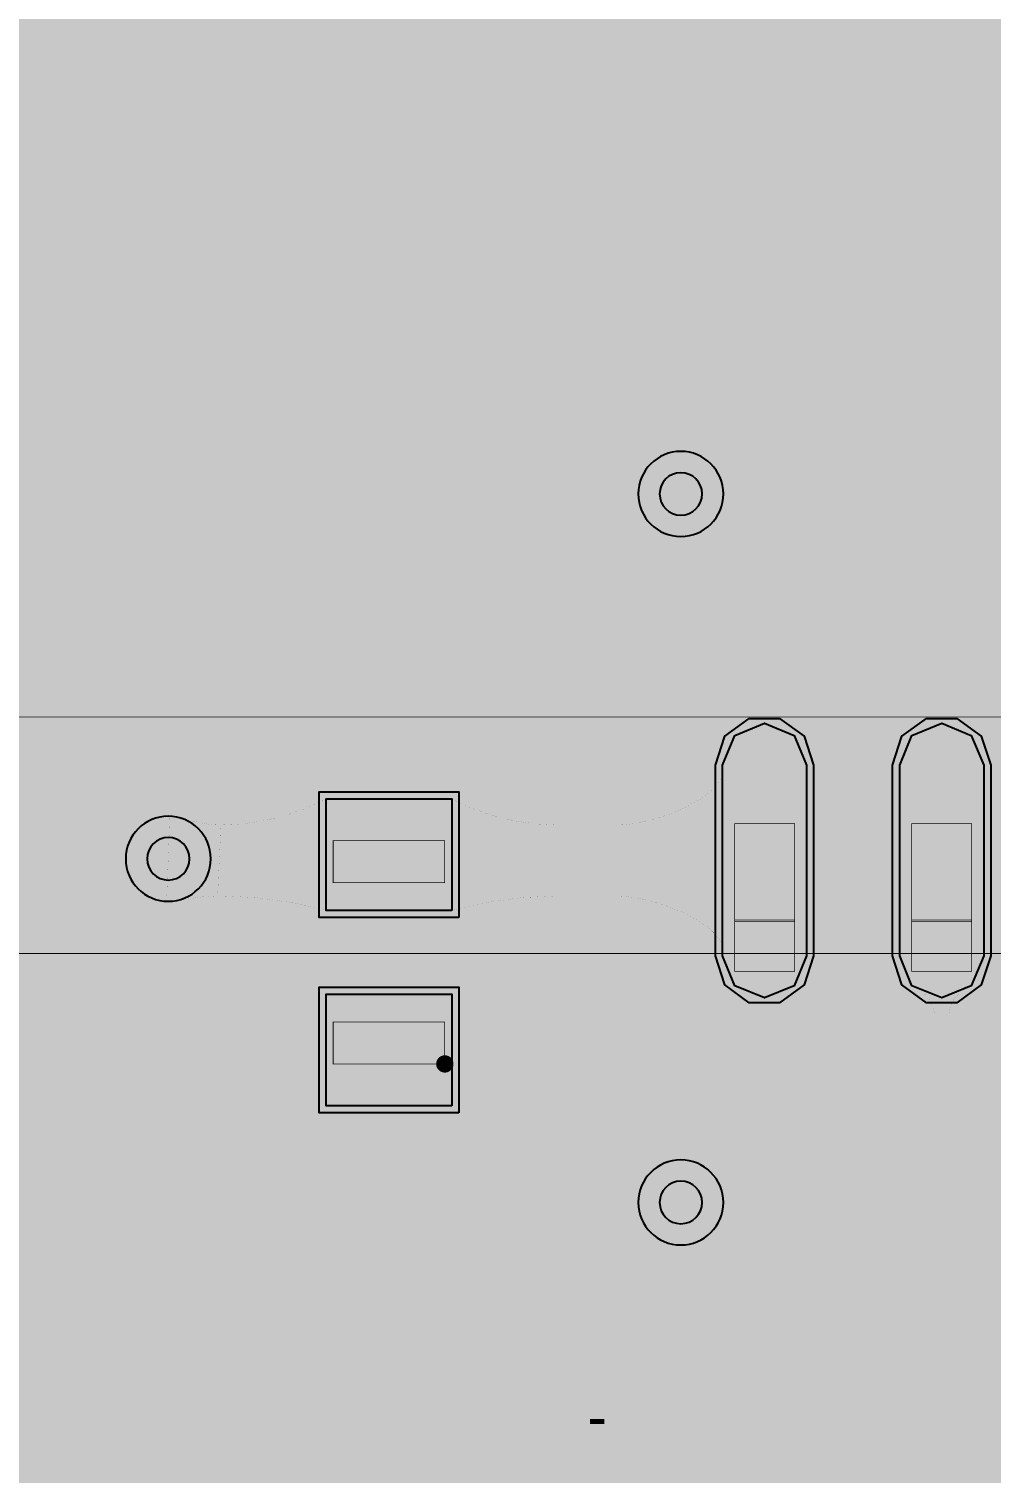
# Model space of a CAD drawing. Header units: millimetres. Extents: x 0 to 100, y -100 to 0.
# Drawn here: x 31.19 to 38.09, y -83.53 to -73.17 of the extents above; entities that cross this region are included whole.
import ezdxf

# ---------------------------------------------------------------- set-up
doc = ezdxf.new("R2010")
doc.units = ezdxf.units.MM
doc.header["$MEASUREMENT"] = 0
for name, color, linetype, true_color in [('Bottom-Layer', 7, 'Continuous', 0x0000ff), ('Component-Marking-Layer', 7, 'Continuous', 0x66ffcc), ('Component-Shape-Layer', 7, 'Continuous', 0x00cccc), ('Hole-Layer', 7, 'Continuous', 0x222222), ('Inner1', 7, 'Continuous', 0x999966), ('Inner2', 7, 'Continuous', 0x008000), ('Multi-Layer', 7, 'Continuous', 0xc0c0c0), ('Pin-Floating-Layer', 7, 'Continuous', 0xff99ff), ('Pin-Soldering-Layer', 7, 'Continuous', 0xcc9999), ('Top-Layer', 7, 'Continuous', 0xff0000), ('Top-Paste-Mask-Layer', 7, 'Continuous', 0x808080), ('Top-Silkscreen-Layer', 7, 'Continuous', 0xffcc00), ('Top-Solder-Mask-Layer', 7, 'Continuous', 0x800080)]:
    doc.layers.add(name, color=color, linetype=linetype, true_color=true_color)

msp = doc.modelspace()

# ---------------------------------------------------------------- hatches: boundary and pattern name
at = {"layer": 'Bottom-Layer'}
for points in [[(99.642, -0.358), (99.642, -99.642), (0.358, -99.642), (0.358, -0.358)], [(31.528, -79.121), (31.617, -79.453), (31.86, -79.695), (32.191, -79.784), (32.523, -79.695), (32.765, -79.453), (32.854, -79.121), (32.765, -78.79), (32.523, -78.547), (32.191, -78.458), (31.86, -78.547), (31.617, -78.79)]]:
    msp.add_hatch(color=256, dxfattribs=at).paths.add_polyline_path(points)
at = {"layer": 'Component-Marking-Layer'}
msp.add_hatch(color=256, dxfattribs=at).paths.add_polyline_path([(34.114, -80.592, 1), (34.233, -80.592, 1)])
msp.add_hatch(color=256, dxfattribs=at).paths.add_polyline_path([(34.114, -80.592, 1), (34.233, -80.592, 1)])
at = {"layer": 'Inner1'}
for points in [[(99.642, -0.358), (99.642, -99.642), (0.358, -99.642), (0.358, -0.358)], [(25.921, -52.445), (23.774, -54.591), (23.757, -54.596), (23.73, -54.6), (23.443, -54.696), (23.229, -54.908), (23.131, -55.194), (23.17, -55.494), (23.338, -55.745), (23.599, -55.896), (23.33, -56.053), (23.163, -56.317), (23.134, -56.627), (23.251, -56.917), (23.487, -57.121), (23.791, -57.194), (24.094, -57.121), (24.33, -56.917), (24.447, -56.627), (24.418, -56.317), (24.251, -56.053), (23.982, -55.896), (24.212, -55.773), (24.377, -55.571), (24.451, -55.321), (24.455, -55.295), (24.46, -55.278), (26.353, -53.384), (26.353, -66.841), (23.773, -69.421), (23.763, -69.426), (23.73, -69.44), (23.693, -69.453), (23.403, -69.625), (23.236, -69.917), (23.234, -70.254), (23.398, -70.549), (23.685, -70.725), (23.416, -70.883), (23.249, -71.146), (23.22, -71.456), (23.337, -71.746), (23.573, -71.95), (23.876, -72.023), (24.179, -71.95), (24.415, -71.746), (24.532, -71.456), (24.504, -71.146), (24.336, -70.883), (24.067, -70.725), (24.328, -70.576), (24.495, -70.327), (24.537, -70.03), (27.182, -67.385), (27.287, -67.228), (27.324, -67.042), (27.324, -53.027), (27.374, -52.644), (27.522, -52.287), (27.757, -51.981), (30.249, -49.489), (30.249, -66.04), (30.286, -66.226), (30.391, -66.383), (33.947, -69.939), (34.104, -70.044), (34.29, -70.081), (48.524, -70.081), (50.906, -72.464), (28.494, -72.464), (28.308, -72.501), (28.151, -72.606), (25.429, -75.327), (25.412, -75.332), (25.385, -75.336), (25.054, -75.462), (24.834, -75.74), (24.789, -76.092), (24.932, -76.416), (25.221, -76.621), (25.575, -76.647), (25.891, -76.488), (26.081, -76.188), (26.268, -76.487), (26.583, -76.647), (26.935, -76.623), (27.225, -76.422), (27.371, -76.101), (27.331, -75.75), (27.118, -75.47), (26.791, -75.338), (28.695, -73.434), (42.151, -73.434), (40.258, -75.327), (40.241, -75.332), (40.214, -75.336), (39.883, -75.462), (39.663, -75.74), (39.618, -76.092), (39.761, -76.416), (40.05, -76.621), (40.404, -76.647), (40.72, -76.488), (40.91, -76.188), (41.097, -76.487), (41.412, -76.647), (41.764, -76.623), (42.054, -76.422), (42.2, -76.101), (42.16, -75.75), (41.947, -75.47), (41.62, -75.338), (43.09, -73.868), (43.379, -73.624), (43.706, -73.434), (51.241, -73.434), (51.624, -73.484), (51.982, -73.632), (52.289, -73.868), (54.434, -76.014), (54.439, -76.031), (54.443, -76.057), (54.573, -76.394), (54.86, -76.614), (55.219, -76.65), (55.544, -76.492), (55.739, -76.188), (55.896, -76.457), (56.16, -76.624), (56.47, -76.653), (56.76, -76.536), (56.963, -76.3), (57.037, -75.997), (56.963, -75.694), (56.76, -75.458), (56.47, -75.341), (56.16, -75.369), (55.896, -75.537), (55.739, -75.806), (55.616, -75.576), (55.414, -75.411), (55.164, -75.336), (55.138, -75.332), (55.12, -75.327), (53.227, -73.434), (66.684, -73.434), (69.263, -76.014), (69.268, -76.031), (69.272, -76.057), (69.402, -76.394), (69.689, -76.614), (70.048, -76.65), (70.373, -76.492), (70.568, -76.188), (70.725, -76.457), (70.989, -76.624), (71.299, -76.653), (71.589, -76.536), (71.792, -76.3), (71.866, -75.997), (71.792, -75.694), (71.589, -75.458), (71.299, -75.341), (70.989, -75.369), (70.725, -75.537), (70.568, -75.806), (70.445, -75.576), (70.243, -75.411), (69.993, -75.336), (69.967, -75.332), (69.949, -75.327), (67.228, -72.606), (67.07, -72.501), (66.885, -72.464), (52.892, -72.464), (52.509, -72.413), (52.152, -72.266), (51.845, -72.031), (49.068, -69.253), (48.91, -69.148), (48.725, -69.111), (34.491, -69.111), (31.219, -65.839), (31.219, -33.221), (32.682, -31.758), (32.574, -32.223), (32.655, -32.693), (32.911, -33.096), (33.303, -33.367), (33.77, -33.466), (34.239, -33.376), (34.636, -33.112), (34.9, -32.715), (34.99, -32.246), (34.891, -31.779), (34.62, -31.387), (34.217, -31.131), (33.747, -31.05), (33.282, -31.158), (33.907, -30.533), (53.981, -30.533), (53.985, -30.537), (54.188, -30.693), (54.435, -30.76), (54.689, -30.729), (54.912, -30.605), (55.072, -30.405), (55.143, -30.159), (55.148, -30.133), (55.153, -30.116), (56.096, -29.172), (56.201, -29.015), (56.238, -28.829), (56.238, -28.084), (56.48, -27.843), (56.786, -27.608), (57.144, -27.46), (57.527, -27.409), (71.542, -27.409), (71.727, -27.372), (71.885, -27.267), (74.606, -24.545), (74.623, -24.54), (74.65, -24.536), (74.981, -24.411), (75.201, -24.133), (75.246, -23.781), (75.103, -23.457), (74.814, -23.252), (74.46, -23.226), (74.144, -23.385), (73.955, -23.685), (73.767, -23.386), (73.452, -23.226), (73.101, -23.25), (72.811, -23.451), (72.665, -23.772), (72.704, -24.123), (72.917, -24.403), (73.245, -24.535), (71.341, -26.439), (57.884, -26.439), (59.777, -24.545), (59.794, -24.54), (59.821, -24.536), (60.152, -24.411), (60.372, -24.133), (60.417, -23.781), (60.274, -23.457), (59.985, -23.252), (59.631, -23.226), (59.315, -23.385), (59.126, -23.685), (58.938, -23.386), (58.623, -23.226), (58.272, -23.25), (57.982, -23.451), (57.836, -23.772), (57.875, -24.123), (58.088, -24.403), (58.416, -24.535), (56.946, -26.005), (56.639, -26.24), (56.281, -26.388), (55.898, -26.439), (48.363, -26.439), (48.036, -26.249), (47.747, -26.005), (45.601, -23.859), (45.596, -23.842), (45.592, -23.816), (45.497, -23.529), (45.284, -23.314), (44.998, -23.216), (44.698, -23.255), (44.447, -23.423), (44.297, -23.685), (44.139, -23.416), (43.876, -23.248), (43.565, -23.22), (43.276, -23.337), (43.072, -23.573), (42.998, -23.876), (43.072, -24.179), (43.276, -24.415), (43.565, -24.532), (43.876, -24.504), (44.139, -24.336), (44.297, -24.067), (44.419, -24.297), (44.621, -24.462), (44.871, -24.536), (44.898, -24.54), (44.915, -24.545), (46.808, -26.439), (33.351, -26.439), (30.772, -23.859), (30.767, -23.842), (30.763, -23.816), (30.633, -23.479), (30.346, -23.259), (29.987, -23.223), (29.662, -23.38), (29.468, -23.685), (29.31, -23.416), (29.047, -23.248), (28.736, -23.22), (28.447, -23.337), (28.243, -23.573), (28.169, -23.876), (28.243, -24.179), (28.447, -24.415), (28.736, -24.532), (29.047, -24.504), (29.31, -24.336), (29.468, -24.067), (29.59, -24.297), (29.792, -24.462), (30.042, -24.536), (30.069, -24.54), (30.086, -24.545), (32.807, -27.267), (32.965, -27.372), (33.151, -27.409), (55.541, -27.409), (55.41, -27.54), (55.305, -27.698), (55.268, -27.883), (55.268, -28.628), (54.466, -29.43), (54.449, -29.435), (54.423, -29.439), (54.279, -29.468), (54.145, -29.529), (54.111, -29.547), (54.08, -29.56), (54.072, -29.563), (52.387, -29.563), (52.369, -29.28), (52.234, -29.032), (52.008, -28.861), (51.731, -28.801), (51.455, -28.861), (51.229, -29.032), (51.094, -29.28), (51.076, -29.563), (33.706, -29.563), (33.52, -29.6), (33.363, -29.705), (30.391, -32.677), (30.286, -32.834), (30.249, -33.02), (30.249, -47.934), (30.059, -48.261), (29.815, -48.55), (27.324, -51.042), (27.324, -28.651), (27.287, -28.465), (27.182, -28.308), (24.46, -25.586), (24.455, -25.569), (24.451, -25.542), (24.326, -25.211), (24.047, -24.991), (23.696, -24.946), (23.371, -25.089), (23.166, -25.379), (23.14, -25.732), (23.3, -26.049), (23.599, -26.238), (23.301, -26.426), (23.141, -26.74), (23.165, -27.092), (23.365, -27.382), (23.687, -27.528), (24.037, -27.488), (24.318, -27.275), (24.449, -26.948), (26.353, -28.852), (26.353, -42.309), (24.537, -40.492), (24.497, -40.198), (24.333, -39.951), (24.077, -39.8), (23.782, -39.775), (23.505, -39.882), (23.303, -40.099), (23.215, -40.382), (23.259, -40.676), (23.427, -40.92), (23.685, -41.067), (23.393, -41.248), (23.23, -41.551), (23.242, -41.894), (23.423, -42.186), (23.727, -42.348), (24.07, -42.336), (24.362, -42.154), (24.523, -41.85), (25.921, -43.248), (26.164, -43.537), (26.353, -43.864), (26.353, -51.398), (26.303, -51.781), (26.155, -52.138)], [(31.528, -79.121), (31.617, -79.453), (31.86, -79.695), (32.191, -79.784), (32.523, -79.695), (32.765, -79.453), (32.854, -79.121), (32.765, -78.79), (32.523, -78.547), (32.191, -78.458), (31.86, -78.547), (31.617, -78.79)]]:
    msp.add_hatch(color=256, dxfattribs=at).paths.add_polyline_path(points)
at = {"layer": 'Inner2'}
for points in [[(99.642, -0.358), (99.642, -99.642), (0.358, -99.642), (0.358, -0.358)], [(20.15, -80.477), (21.845, -80.477), (22.084, -80.385), (22.201, -80.158), (22.396, -80.158), (22.262, -80.424), (22.257, -80.721), (22.384, -80.991), (22.615, -81.178), (22.906, -81.245), (23.196, -81.178), (23.427, -80.991), (23.554, -80.721), (23.55, -80.424), (23.416, -80.158), (52.054, -80.158), (51.92, -80.424), (51.915, -80.721), (52.042, -80.991), (52.274, -81.178), (52.564, -81.245), (52.854, -81.178), (53.085, -80.991), (53.212, -80.721), (53.208, -80.424), (53.074, -80.158), (66.883, -80.158), (66.749, -80.424), (66.744, -80.721), (66.871, -80.991), (67.103, -81.178), (67.393, -81.245), (67.683, -81.178), (67.914, -80.991), (68.041, -80.721), (68.037, -80.424), (67.903, -80.158), (75.335, -80.158), (75.443, -80.22), (75.565, -80.241), (85.725, -80.241), (85.904, -80.193), (86.035, -80.062), (86.083, -79.883), (86.083, -70.57), (86.153, -70.407), (86.176, -70.231), (86.153, -70.056), (86.083, -69.893), (86.083, -68.072), (86.035, -67.893), (85.904, -67.762), (85.725, -67.714), (75.565, -67.714), (75.386, -67.762), (75.255, -67.893), (75.207, -68.072), (75.207, -77.747), (22.203, -77.747), (22.203, -22.203), (83.525, -22.203), (83.704, -22.155), (83.835, -22.024), (83.883, -21.845), (83.883, -20.15), (83.835, -19.971), (83.704, -19.84), (83.525, -19.792), (32.89, -19.792), (33.176, -19.571), (33.303, -19.233), (33.235, -18.878), (32.99, -18.612), (32.643, -18.514), (32.295, -18.612), (32.05, -18.878), (31.982, -19.233), (32.109, -19.571), (32.395, -19.792), (22.203, -19.792), (22.203, -17.302), (22.155, -17.123), (22.024, -16.992), (21.845, -16.944), (21.082, -16.944), (20.752, -16.856), (20.422, -16.944), (20.15, -16.944), (19.971, -16.992), (19.84, -17.123), (19.792, -17.302), (19.792, -22.869), (19.6, -22.591), (19.288, -22.459), (18.955, -22.514), (18.702, -22.738), (18.608, -23.063), (18.702, -23.388), (18.955, -23.612), (19.288, -23.667), (19.6, -23.534), (19.792, -23.256), (19.792, -67.356), (19.6, -67.078), (19.288, -66.946), (18.955, -67.001), (18.702, -67.225), (18.608, -67.55), (18.702, -67.875), (18.955, -68.099), (19.288, -68.154), (19.6, -68.021), (19.792, -67.743), (19.792, -77.747), (16.891, -77.747), (16.712, -77.795), (16.581, -77.926), (16.533, -78.105), (16.533, -79.8), (16.581, -79.979), (16.712, -80.11), (16.891, -80.158), (19.794, -80.158), (19.911, -80.385)], [(25.158, -54.478), (24.449, -55.186), (24.318, -54.859), (24.037, -54.645), (23.687, -54.606), (23.365, -54.752), (23.165, -55.042), (23.141, -55.394), (23.301, -55.708), (23.599, -55.896), (23.3, -56.085), (23.14, -56.402), (23.166, -56.755), (23.371, -57.044), (23.696, -57.187), (24.047, -57.142), (24.326, -56.923), (24.451, -56.591), (24.455, -56.565), (24.46, -56.548), (25.591, -55.416), (25.591, -68.876), (25.587, -68.881), (25.568, -68.897), (25.55, -68.914), (24.523, -69.942), (24.362, -69.638), (24.07, -69.456), (23.727, -69.444), (23.423, -69.605), (23.242, -69.897), (23.23, -70.241), (23.393, -70.544), (23.685, -70.725), (23.428, -70.871), (23.26, -71.116), (23.215, -71.408), (23.302, -71.692), (23.504, -71.909), (23.781, -72.016), (24.077, -71.992), (24.332, -71.841), (24.497, -71.594), (24.537, -71.3), (26.204, -69.633), (26.222, -69.617), (26.24, -69.6), (26.42, -69.42), (26.525, -69.263), (26.562, -69.077), (26.562, -55.09), (26.612, -54.707), (26.76, -54.349), (26.996, -54.042), (29.614, -51.424), (29.614, -66.294), (29.651, -66.48), (29.756, -66.637), (33.693, -70.574), (33.85, -70.679), (34.036, -70.716), (46.916, -70.716), (49.426, -73.226), (29.002, -73.226), (28.816, -73.263), (28.659, -73.368), (26.699, -75.327), (26.682, -75.332), (26.655, -75.336), (26.405, -75.411), (26.203, -75.576), (26.081, -75.806), (25.923, -75.537), (25.66, -75.369), (25.349, -75.341), (25.06, -75.458), (24.856, -75.694), (24.782, -75.997), (24.856, -76.3), (25.06, -76.536), (25.349, -76.653), (25.66, -76.624), (25.923, -76.457), (26.081, -76.188), (26.231, -76.45), (26.483, -76.618), (26.782, -76.657), (27.068, -76.559), (27.281, -76.344), (27.376, -76.057), (27.38, -76.031), (27.385, -76.014), (29.203, -74.196), (42.659, -74.196), (41.528, -75.327), (41.511, -75.332), (41.484, -75.336), (41.234, -75.411), (41.032, -75.576), (40.91, -75.806), (40.752, -75.537), (40.489, -75.369), (40.178, -75.341), (39.889, -75.458), (39.685, -75.694), (39.612, -75.997), (39.685, -76.3), (39.889, -76.536), (40.178, -76.653), (40.489, -76.624), (40.752, -76.457), (40.91, -76.188), (41.06, -76.45), (41.312, -76.618), (41.611, -76.657), (41.897, -76.559), (42.11, -76.344), (42.205, -76.057), (42.209, -76.031), (42.214, -76.014), (43.598, -74.63), (43.887, -74.386), (44.214, -74.196), (53.704, -74.196), (54.031, -74.386), (54.321, -74.63), (55.029, -75.338), (54.701, -75.47), (54.488, -75.75), (54.449, -76.101), (54.595, -76.422), (54.885, -76.623), (55.237, -76.647), (55.551, -76.487), (55.739, -76.188), (55.928, -76.488), (56.244, -76.647), (56.598, -76.621), (56.887, -76.416), (57.03, -76.092), (56.985, -75.74), (56.766, -75.462), (56.434, -75.336), (56.408, -75.332), (56.39, -75.327), (55.259, -74.196), (68.719, -74.196), (68.724, -74.201), (68.74, -74.219), (68.757, -74.237), (69.858, -75.338), (69.53, -75.47), (69.317, -75.75), (69.278, -76.101), (69.424, -76.422), (69.714, -76.623), (70.066, -76.647), (70.38, -76.487), (70.568, -76.188), (70.757, -76.488), (71.073, -76.647), (71.427, -76.621), (71.716, -76.416), (71.859, -76.092), (71.814, -75.74), (71.595, -75.462), (71.263, -75.336), (71.237, -75.332), (71.219, -75.327), (69.475, -73.584), (69.46, -73.565), (69.443, -73.547), (69.263, -73.368), (69.106, -73.263), (68.92, -73.226), (50.981, -73.226), (50.653, -73.035), (50.364, -72.792), (47.46, -69.888), (47.303, -69.783), (47.117, -69.746), (34.237, -69.746), (30.584, -66.093), (30.584, -33.221), (33.856, -29.949), (51.27, -29.949), (51.286, -29.958), (51.307, -29.974), (51.557, -30.104), (51.839, -30.118), (52.101, -30.015), (52.297, -29.811), (52.39, -29.545), (52.364, -29.264), (54.546, -27.081), (54.836, -26.838), (55.163, -26.647), (71.034, -26.647), (71.219, -26.61), (71.377, -26.505), (73.336, -24.545), (73.353, -24.54), (73.38, -24.536), (73.63, -24.462), (73.832, -24.297), (73.955, -24.067), (74.112, -24.336), (74.376, -24.504), (74.686, -24.532), (74.975, -24.415), (75.179, -24.179), (75.253, -23.876), (75.179, -23.573), (74.975, -23.337), (74.686, -23.22), (74.376, -23.248), (74.112, -23.416), (73.955, -23.685), (73.804, -23.423), (73.553, -23.255), (73.253, -23.216), (72.967, -23.314), (72.755, -23.529), (72.659, -23.816), (72.655, -23.842), (72.65, -23.859), (70.833, -25.677), (57.376, -25.677), (58.507, -24.545), (58.524, -24.54), (58.551, -24.536), (58.801, -24.462), (59.003, -24.297), (59.126, -24.067), (59.283, -24.336), (59.546, -24.504), (59.857, -24.532), (60.146, -24.415), (60.35, -24.179), (60.424, -23.876), (60.35, -23.573), (60.146, -23.337), (59.857, -23.22), (59.546, -23.248), (59.283, -23.416), (59.126, -23.685), (58.931, -23.38), (58.606, -23.223), (58.247, -23.259), (57.96, -23.479), (57.83, -23.816), (57.826, -23.842), (57.821, -23.859), (56.438, -25.243), (56.148, -25.487), (55.821, -25.677), (46.331, -25.677), (46.004, -25.487), (45.715, -25.243), (45.007, -24.535), (45.334, -24.403), (45.547, -24.123), (45.586, -23.772), (45.44, -23.451), (45.151, -23.25), (44.799, -23.226), (44.484, -23.386), (44.297, -23.685), (44.107, -23.385), (43.791, -23.226), (43.437, -23.252), (43.148, -23.457), (43.005, -23.781), (43.05, -24.133), (43.27, -24.411), (43.601, -24.536), (43.628, -24.54), (43.645, -24.545), (44.776, -25.677), (31.316, -25.677), (31.311, -25.672), (31.295, -25.654), (31.279, -25.636), (30.177, -24.535), (30.505, -24.403), (30.718, -24.123), (30.757, -23.772), (30.611, -23.451), (30.322, -23.25), (29.97, -23.226), (29.655, -23.386), (29.468, -23.685), (29.278, -23.385), (28.962, -23.226), (28.608, -23.252), (28.319, -23.457), (28.176, -23.781), (28.221, -24.133), (28.441, -24.411), (28.772, -24.536), (28.799, -24.54), (28.816, -24.545), (30.56, -26.289), (30.576, -26.308), (30.592, -26.325), (30.772, -26.505), (30.929, -26.61), (31.115, -26.647), (53.608, -26.647), (51.388, -28.867), (51.371, -28.885), (51.355, -28.904), (51.345, -28.915), (51.3, -28.96), (51.286, -28.97), (51.27, -28.979), (33.655, -28.979), (33.469, -29.016), (33.312, -29.121), (29.756, -32.677), (29.651, -32.834), (29.614, -33.02), (29.614, -49.869), (29.424, -50.196), (29.181, -50.485), (26.562, -53.104), (26.562, -29.159), (26.525, -28.973), (26.42, -28.816), (24.46, -26.856), (24.455, -26.839), (24.451, -26.812), (24.377, -26.563), (24.212, -26.361), (23.982, -26.238), (24.251, -26.08), (24.418, -25.817), (24.447, -25.506), (24.33, -25.217), (24.094, -25.013), (23.791, -24.94), (23.487, -25.013), (23.251, -25.217), (23.134, -25.506), (23.163, -25.817), (23.33, -26.08), (23.599, -26.238), (23.338, -26.389), (23.17, -26.64), (23.131, -26.939), (23.229, -27.225), (23.443, -27.438), (23.73, -27.533), (23.757, -27.537), (23.774, -27.542), (25.591, -29.36), (25.591, -42.817), (24.537, -41.762), (24.496, -41.465), (24.327, -41.216), (24.067, -41.067), (24.336, -40.909), (24.504, -40.646), (24.532, -40.335), (24.416, -40.046), (24.179, -39.842), (23.876, -39.769), (23.573, -39.842), (23.337, -40.046), (23.22, -40.335), (23.249, -40.646), (23.416, -40.909), (23.685, -41.067), (23.591, -41.103), (23.504, -41.153), (23.301, -41.371), (23.215, -41.656), (23.261, -41.951), (23.432, -42.195), (23.693, -42.339), (23.73, -42.351), (23.763, -42.365), (23.773, -42.371), (25.158, -43.755), (25.401, -44.044), (25.591, -44.372), (25.591, -53.43), (25.541, -53.814), (25.393, -54.171)], [(16.891, -79.8), (16.891, -78.105), (79.581, -78.105), (79.581, -79.8)]]:
    msp.add_hatch(color=256, dxfattribs=at).paths.add_polyline_path(points)
at = {"layer": 'Pin-Floating-Layer'}
for points in [[(36.25, -79.559), (36.68, -79.559), (36.68, -79.929), (36.25, -79.929)], [(36.25, -79.559), (36.68, -79.559), (36.68, -79.929), (36.25, -79.929)], [(37.52, -79.559), (37.95, -79.559), (37.95, -79.929), (37.52, -79.929)], [(37.52, -79.559), (37.95, -79.559), (37.95, -79.929), (37.52, -79.929)]]:
    msp.add_hatch(color=256, dxfattribs=at).paths.add_polyline_path(points)
at = {"layer": 'Pin-Soldering-Layer'}
for points in [[(36.25, -78.869), (36.68, -78.869), (36.68, -79.569), (36.25, -79.569)], [(36.25, -78.869), (36.68, -78.869), (36.68, -79.569), (36.25, -79.569)], [(37.52, -78.869), (37.95, -78.869), (37.95, -79.569), (37.52, -79.569)], [(37.52, -78.869), (37.95, -78.869), (37.95, -79.569), (37.52, -79.569)], [(34.173, -78.992), (34.173, -79.292), (33.373, -79.292), (33.373, -78.992)], [(34.173, -78.992), (34.173, -79.292), (33.373, -79.292), (33.373, -78.992)], [(34.173, -80.592), (33.373, -80.592), (33.373, -80.292), (34.173, -80.292)], [(34.173, -80.592), (33.373, -80.592), (33.373, -80.292), (34.173, -80.292)]]:
    msp.add_hatch(color=256, dxfattribs=at).paths.add_polyline_path(points)
at = {"layer": 'Top-Layer'}
for points in [[(99.642, -0.358), (99.642, -99.642), (0.358, -99.642), (0.358, -0.358)], [(21.87, -73.115), (24.098, -73.115), (24.284, -73.078), (24.441, -72.973), (25.794, -71.62), (25.899, -71.463), (25.936, -71.277), (25.936, -51.378), (28.546, -53.988), (28.789, -54.277), (28.979, -54.603), (28.979, -66.548), (29.016, -66.734), (29.121, -66.891), (33.439, -71.209), (33.596, -71.314), (33.782, -71.351), (47.371, -71.351), (47.557, -71.314), (47.714, -71.209), (51.222, -67.702), (51.222, -70.719), (48.437, -73.503), (48.147, -73.747), (47.82, -73.937), (29.591, -73.937), (29.405, -73.974), (29.248, -74.079), (27.643, -75.685), (27.537, -75.842), (27.5, -76.028), (27.5, -78.003), (27.41, -78.128), (27.351, -78.272), (27.292, -78.128), (27.201, -78.003), (27.201, -76.458), (27.209, -76.443), (27.225, -76.421), (27.358, -76.162), (27.367, -75.871), (27.25, -75.604), (27.03, -75.413), (26.749, -75.335), (26.462, -75.384), (26.224, -75.552), (26.081, -75.806), (25.937, -75.552), (25.699, -75.384), (25.412, -75.335), (25.132, -75.413), (24.912, -75.604), (24.795, -75.871), (24.803, -76.162), (24.936, -76.421), (24.952, -76.443), (24.96, -76.458), (24.96, -78.003), (24.87, -78.128), (24.811, -78.272), (24.752, -78.128), (24.661, -78.003), (24.661, -76.881), (24.624, -76.695), (24.519, -76.538), (22.808, -74.827), (22.65, -74.722), (22.465, -74.685), (21.87, -74.685), (21.745, -74.594), (21.601, -74.535), (21.893, -74.363), (22.061, -74.069), (22.061, -73.73), (21.893, -73.436), (21.601, -73.265), (21.745, -73.206)], [(42.472, -75.738), (42.366, -75.895), (42.33, -76.081), (42.33, -78.003), (42.239, -78.128), (42.18, -78.272), (42.121, -78.128), (42.03, -78.003), (42.03, -76.458), (42.038, -76.443), (42.054, -76.421), (42.187, -76.162), (42.196, -75.871), (42.079, -75.604), (41.859, -75.413), (41.578, -75.335), (41.291, -75.384), (41.053, -75.552), (40.91, -75.806), (40.766, -75.552), (40.528, -75.384), (40.241, -75.335), (39.961, -75.413), (39.741, -75.604), (39.624, -75.871), (39.632, -76.162), (39.765, -76.421), (39.781, -76.443), (39.79, -76.458), (39.79, -78.003), (39.699, -78.128), (39.64, -78.272), (39.581, -78.128), (39.49, -78.003), (39.49, -77.746), (39.453, -77.56), (39.348, -77.403), (38.783, -76.838), (38.626, -76.733), (38.44, -76.696), (31.328, -76.696), (31.142, -76.733), (30.985, -76.838), (30.183, -77.641), (30.077, -77.798), (30.04, -77.984), (30.04, -78.003), (29.95, -78.128), (29.891, -78.272), (29.719, -77.98), (29.425, -77.812), (29.086, -77.812), (28.792, -77.98), (28.621, -78.272), (28.562, -78.128), (28.471, -78.003), (28.471, -76.229), (29.792, -74.907), (43.302, -74.907)], [(36.766, -79.818), (36.677, -80.031), (36.465, -80.119), (36.252, -80.031), (36.164, -79.818), (36.164, -78.449), (36.252, -78.236), (36.465, -78.148), (36.677, -78.236), (36.766, -78.449)], [(38.036, -79.818), (37.947, -80.031), (37.735, -80.119), (37.522, -80.031), (37.434, -79.818), (37.434, -78.449), (37.522, -78.236), (37.735, -78.148), (37.947, -78.236), (38.036, -78.449)], [(34.223, -79.492), (33.323, -79.492), (33.323, -78.692), (34.223, -78.692)], [(34.223, -80.892), (33.323, -80.892), (33.323, -80.092), (34.223, -80.092)]]:
    msp.add_hatch(color=256, dxfattribs=at).paths.add_polyline_path(points)
at = {"layer": 'Top-Paste-Mask-Layer'}
for points in [[(36.766, -79.818), (36.677, -80.031), (36.465, -80.119), (36.252, -80.031), (36.164, -79.818), (36.164, -78.449), (36.252, -78.236), (36.465, -78.148), (36.677, -78.236), (36.766, -78.449)], [(38.036, -79.818), (37.947, -80.031), (37.735, -80.119), (37.522, -80.031), (37.434, -79.818), (37.434, -78.449), (37.522, -78.236), (37.735, -78.148), (37.947, -78.236), (38.036, -78.449)], [(34.223, -79.492), (33.323, -79.492), (33.323, -78.692), (34.223, -78.692)], [(34.223, -80.892), (33.323, -80.892), (33.323, -80.092), (34.223, -80.092)]]:
    msp.add_hatch(color=256, dxfattribs=at).paths.add_polyline_path(points)
at = {"layer": 'Top-Solder-Mask-Layer'}
for points in [[(36.817, -79.818), (36.749, -80.025), (36.573, -80.153), (36.356, -80.153), (36.18, -80.025), (36.113, -79.818), (36.113, -78.449), (36.18, -78.242), (36.356, -78.114), (36.573, -78.114), (36.749, -78.242), (36.817, -78.449)], [(38.087, -79.818), (38.019, -80.025), (37.843, -80.153), (37.626, -80.153), (37.45, -80.025), (37.383, -79.818), (37.383, -78.449), (37.45, -78.242), (37.626, -78.114), (37.843, -78.114), (38.019, -78.242), (38.087, -78.449)], [(34.274, -79.543), (33.273, -79.543), (33.273, -78.641), (34.274, -78.641)], [(34.274, -80.943), (33.273, -80.943), (33.273, -80.041), (34.274, -80.041)]]:
    msp.add_hatch(color=256, dxfattribs=at).paths.add_polyline_path(points)

# ---------------------------------------------------------------- linework, layer by layer
at = {"layer": 'Bottom-Layer', "const_width": 0.0508}
msp.add_lwpolyline([(31.528, -79.121), (31.617, -79.453), (31.86, -79.695), (32.191, -79.784), (32.523, -79.695), (32.765, -79.453), (32.854, -79.121), (32.765, -78.79), (32.523, -78.547), (32.191, -78.458), (31.86, -78.547), (31.617, -78.79)], close=True, dxfattribs=at)
at = {"layer": 'Component-Marking-Layer', "const_width": 0.00508}
msp.add_lwpolyline([(34.114, -80.592, 1), (34.233, -80.592), (34.233, -80.592, 1), (34.114, -80.592)], format="xyb", dxfattribs=at)
msp.add_lwpolyline([(34.114, -80.592, 1), (34.233, -80.592), (34.233, -80.592, 1), (34.114, -80.592)], format="xyb", dxfattribs=at)
at = {"layer": 'Component-Shape-Layer', "const_width": 0.0508}
for points in [[(34.173, -80.592), (33.373, -80.592), (33.373, -78.992), (34.173, -78.992)], [(34.173, -80.592), (33.373, -80.592), (33.373, -78.992), (34.173, -78.992)], [(35.96, -83.819), (35.96, -79.919), (45.86, -79.919), (45.86, -83.819)], [(35.96, -83.819), (35.96, -79.919), (45.86, -79.919), (45.86, -83.819)]]:
    msp.add_lwpolyline(points, close=True, dxfattribs=at)
at = {"layer": 'Hole-Layer'}
for points in [[(35.713, -76.505, 1), (36.018, -76.505, 1)], [(32.039, -79.121, 1), (32.344, -79.121, 1)], [(35.713, -81.585, 1), (36.018, -81.585, 1)]]:
    msp.add_lwpolyline(points, format="xyb", close=True, dxfattribs=at)
at = {"layer": 'Inner1', "const_width": 0.0508}
msp.add_lwpolyline([(28.151, -72.606), (25.429, -75.327), (25.412, -75.332), (25.385, -75.336), (25.054, -75.462), (24.834, -75.74), (24.789, -76.092), (24.932, -76.416), (25.221, -76.621), (25.575, -76.647), (25.891, -76.488), (26.081, -76.188), (26.268, -76.487), (26.583, -76.647), (26.935, -76.623), (27.225, -76.422), (27.371, -76.101), (27.331, -75.75), (27.118, -75.47), (26.791, -75.338), (28.695, -73.434), (42.151, -73.434)], dxfattribs=at)
msp.add_lwpolyline([(31.528, -79.121), (31.617, -79.453), (31.86, -79.695), (32.191, -79.784), (32.523, -79.695), (32.765, -79.453), (32.854, -79.121), (32.765, -78.79), (32.523, -78.547), (32.191, -78.458), (31.86, -78.547), (31.617, -78.79)], close=True, dxfattribs=at)
at = {"layer": 'Inner2'}
for points, const_width in [([(75.207, -77.747), (22.203, -77.747), (22.203, -22.203), (83.525, -22.203)], 0.0508), ([(49.426, -73.226), (29.002, -73.226)], 0.0508), ([(29.002, -73.711), (43.797, -73.711)], 0.254), ([(29.203, -74.196), (42.659, -74.196)], 0.0508), ([(22.201, -80.158), (22.396, -80.158), (22.262, -80.424), (22.257, -80.721), (22.384, -80.991), (22.615, -81.178), (22.906, -81.245), (23.196, -81.178), (23.427, -80.991), (23.554, -80.721), (23.55, -80.424), (23.416, -80.158), (52.054, -80.158)], 0.0508)]:
    msp.add_lwpolyline(points, dxfattribs=dict(at, const_width=const_width))
at = {"layer": 'Inner2', "const_width": 0.00508}
msp.add_lwpolyline([(16.891, -79.8), (16.891, -78.105), (79.581, -78.105), (79.581, -79.8)], close=True, dxfattribs=at)
at = {"layer": 'Multi-Layer'}
for points in [[(35.56, -76.505, 1), (36.17, -76.505, 1)], [(35.56, -81.585, 1), (36.17, -81.585, 1)]]:
    msp.add_lwpolyline(points, format="xyb", close=True, dxfattribs=at)
msp.add_lwpolyline([(31.886, -79.121, 1), (32.496, -79.121), (32.496, -79.121, 1), (31.886, -79.121)], format="xyb", dxfattribs=at)
at = {"layer": 'Pin-Floating-Layer', "const_width": 0.00508}
for points in [[(36.25, -79.559), (36.68, -79.559), (36.68, -79.929), (36.25, -79.929)], [(36.25, -79.559), (36.68, -79.559), (36.68, -79.929), (36.25, -79.929)], [(37.52, -79.559), (37.95, -79.559), (37.95, -79.929), (37.52, -79.929)], [(37.52, -79.559), (37.95, -79.559), (37.95, -79.929), (37.52, -79.929)]]:
    msp.add_lwpolyline(points, close=True, dxfattribs=at)
at = {"layer": 'Pin-Soldering-Layer', "const_width": 0.00508}
for points in [[(36.25, -78.869), (36.68, -78.869), (36.68, -79.569), (36.25, -79.569)], [(36.25, -78.869), (36.68, -78.869), (36.68, -79.569), (36.25, -79.569)], [(37.52, -78.869), (37.95, -78.869), (37.95, -79.569), (37.52, -79.569)], [(37.52, -78.869), (37.95, -78.869), (37.95, -79.569), (37.52, -79.569)], [(34.173, -78.992), (34.173, -79.292), (33.373, -79.292), (33.373, -78.992)], [(34.173, -78.992), (34.173, -79.292), (33.373, -79.292), (33.373, -78.992)], [(34.173, -80.592), (33.373, -80.592), (33.373, -80.292), (34.173, -80.292)], [(34.173, -80.592), (33.373, -80.592), (33.373, -80.292), (34.173, -80.292)]]:
    msp.add_lwpolyline(points, close=True, dxfattribs=at)
at = {"layer": 'Top-Layer'}
for points, const_width in [([(47.82, -73.937), (29.591, -73.937)], 0.0508), ([(44.473, -74.422), (29.591, -74.422)], 0.254), ([(38.44, -76.696), (31.328, -76.696), (31.142, -76.733), (30.985, -76.838), (30.183, -77.641), (30.077, -77.798), (30.04, -77.984), (30.04, -78.003), (29.95, -78.128), (29.891, -78.272), (29.719, -77.98), (29.425, -77.812), (29.086, -77.812), (28.792, -77.98), (28.621, -78.272), (28.562, -78.128), (28.471, -78.003), (28.471, -76.229), (29.792, -74.907), (43.302, -74.907)], 0.0508), ([(30.526, -77.984), (31.328, -77.181)], 0.254), ([(31.328, -77.181), (38.44, -77.181)], 0.254), ([(31.089, -78.107), (31.529, -77.666), (38.239, -77.666)], 0.0508), ([(38.198, -77.98), (37.904, -77.812), (37.565, -77.812), (37.271, -77.98), (37.1, -78.272), (36.91, -77.963), (36.586, -77.801), (36.225, -77.835), (35.937, -78.054), (35.808, -78.392), (35.74, -78.43), (35.653, -78.467), (35.559, -78.497), (35.466, -78.516), (35.433, -78.52), (35.394, -78.521), (34.985, -78.521), (34.679, -78.484), (34.39, -78.375), (34.309, -78.344), (34.223, -78.334), (33.323, -78.334), (33.238, -78.344), (33.157, -78.375), (32.875, -78.482), (32.576, -78.521), (32.546, -78.52), (32.52, -78.516), (32.438, -78.5), (32.378, -78.485), (32.083, -78.467), (31.809, -78.579), (31.612, -78.799), (31.529, -79.082), (31.578, -79.374), (31.749, -79.615), (32.007, -79.758), (32.303, -79.775), (32.386, -79.762), (32.471, -79.75), (32.556, -79.745), (32.561, -79.745), (32.836, -79.761), (33.107, -79.806), (33.003, -79.932), (32.965, -80.092), (32.965, -80.892), (33.013, -81.071), (33.144, -81.202), (33.323, -81.25), (34.223, -81.25), (34.403, -81.202), (34.534, -81.071), (34.582, -80.892), (34.582, -80.092), (34.544, -79.932), (34.44, -79.806), (34.711, -79.761), (34.985, -79.745), (35.394, -79.745), (35.433, -79.747), (35.466, -79.751), (35.559, -79.77), (35.653, -79.799), (35.74, -79.836), (35.808, -79.874), (35.937, -80.213), (36.225, -80.432), (36.586, -80.466), (36.91, -80.303), (37.1, -79.995), (37.186, -80.183), (37.326, -80.335), (37.326, -80.498), (34.976, -82.848), (34.887, -82.98), (34.856, -83.137), (34.856, -83.16), (34.856, -83.166), (34.856, -83.173), (34.856, -90.602)], 0.0508), ([(31.111, -80.121), (31.185, -79.818), (31.185, -78.449), (31.16, -78.271)], 0.0508), ([(32.203, -79.133), (32.191, -79.121)], 0.508), ([(36.465, -79.133), (32.203, -79.133)], 0.508), ([(37.735, -79.219), (37.735, -80.667)], 0.102), ([(33.773, -80.492), (33.067, -80.492)], 0.0508), ([(33.773, -80.492), (33.773, -81.148)], 0.0508), ([(33.773, -80.492), (34.48, -80.492)], 0.0508), ([(37.735, -80.667), (35.265, -83.137)], 0.102), ([(35.674, -90.432), (35.674, -83.306), (38.024, -80.956), (38.112, -80.824), (38.144, -80.667)], 0.0508), ([(35.265, -83.137), (35.265, -83.173)], 0.102), ([(35.265, -83.173), (35.265, -90.602)], 0.102), ([(38.198, -83.451), (37.904, -83.283), (37.565, -83.283), (37.271, -83.451), (37.1, -83.743), (36.947, -83.471), (36.686, -83.299), (36.375, -83.267), (36.085, -83.381), (35.879, -83.617)], 0.0508)]:
    msp.add_lwpolyline(points, dxfattribs=dict(at, const_width=const_width))
for points in [[(36.766, -79.818), (36.677, -80.031), (36.465, -80.119), (36.252, -80.031), (36.164, -79.818), (36.164, -78.449), (36.252, -78.236), (36.465, -78.148), (36.677, -78.236), (36.766, -78.449)], [(38.036, -79.818), (37.947, -80.031), (37.735, -80.119), (37.522, -80.031), (37.434, -79.818), (37.434, -78.449), (37.522, -78.236), (37.735, -78.148), (37.947, -78.236), (38.036, -78.449)], [(34.223, -79.492), (33.323, -79.492), (33.323, -78.692), (34.223, -78.692)], [(34.223, -80.892), (33.323, -80.892), (33.323, -80.092), (34.223, -80.092)]]:
    msp.add_lwpolyline(points, close=True, dxfattribs=at)
at = {"layer": 'Top-Layer', "const_width": 0.000254}
for points in [[(35.402, -79.387), (35.402, -78.879), (35.46, -78.877), (35.522, -78.87), (35.649, -78.844), (35.777, -78.804), (35.897, -78.753), (36.003, -78.694), (36.048, -78.662), (36.087, -78.63), (36.119, -78.597), (36.143, -78.564), (36.158, -78.531), (36.164, -78.498), (36.164, -79.768), (36.158, -79.736), (36.143, -79.703), (36.119, -79.67), (36.087, -79.637), (36.048, -79.604), (36.003, -79.573), (35.897, -79.514), (35.777, -79.463), (35.649, -79.423), (35.522, -79.397), (35.46, -79.39)], [(32.569, -78.879), (32.545, -79.387), (32.436, -79.394), (32.335, -79.408), (32.247, -79.421), (32.179, -79.426), (32.203, -78.816), (32.271, -78.827), (32.359, -78.849), (32.461, -78.87), (32.515, -78.877)], [(37.785, -80.243), (37.684, -80.243), (37.677, -80.197), (37.66, -80.152), (37.636, -80.114), (37.622, -80.1), (37.608, -80.091), (37.862, -80.091), (37.847, -80.1), (37.834, -80.114), (37.809, -80.152), (37.792, -80.197)]]:
    msp.add_lwpolyline(points, close=True, dxfattribs=at)
for points in [[(32.561, -79.387), (32.561, -78.879, 0.121), (33.323, -78.692), (33.323, -79.492, 0.068)], [(34.985, -78.879), (34.985, -79.387, 0.068), (34.223, -79.492), (34.223, -78.692, 0.121)]]:
    msp.add_lwpolyline(points, format="xyb", close=True, dxfattribs=at)
at = {"layer": 'Top-Paste-Mask-Layer'}
for points in [[(36.766, -79.818), (36.677, -80.031), (36.465, -80.119), (36.252, -80.031), (36.164, -79.818), (36.164, -78.449), (36.252, -78.236), (36.465, -78.148), (36.677, -78.236), (36.766, -78.449)], [(38.036, -79.818), (37.947, -80.031), (37.735, -80.119), (37.522, -80.031), (37.434, -79.818), (37.434, -78.449), (37.522, -78.236), (37.735, -78.148), (37.947, -78.236), (38.036, -78.449)], [(34.223, -79.492), (33.323, -79.492), (33.323, -78.692), (34.223, -78.692)], [(34.223, -80.892), (33.323, -80.892), (33.323, -80.092), (34.223, -80.092)]]:
    msp.add_lwpolyline(points, close=True, dxfattribs=at)
at = {"layer": 'Top-Silkscreen-Layer', "const_width": 0.254}
for points in [[(33.064, -78.712, -0.414), (33.374, -78.402)], [(33.064, -78.712, -0.414), (33.374, -78.402)], [(34.174, -78.402, -0.414), (34.484, -78.712)], [(34.174, -78.402, -0.414), (34.484, -78.712)], [(33.368, -81.197, -0.414), (33.058, -80.888)], [(33.368, -81.197, -0.414), (33.058, -80.888)], [(34.478, -80.888, -0.414), (34.168, -81.197)], [(34.478, -80.888, -0.414), (34.168, -81.197)]]:
    msp.add_lwpolyline(points, format="xyb", dxfattribs=at)
at = {"layer": 'Top-Silkscreen-Layer'}
for points, const_width in [([(33.374, -78.402), (34.174, -78.402)], 0.254), ([(33.374, -78.402), (34.174, -78.402)], 0.254), ([(33.064, -79.512), (33.064, -78.712)], 0.254), ([(33.064, -79.512), (33.064, -78.712)], 0.254), ([(34.484, -79.512), (34.484, -78.712)], 0.254), ([(34.484, -79.512), (34.484, -78.712)], 0.254), ([(33.058, -80.087), (33.058, -80.887)], 0.254), ([(33.058, -80.087), (33.058, -80.887)], 0.254), ([(34.478, -80.087), (34.478, -80.887)], 0.254), ([(34.478, -80.087), (34.478, -80.887)], 0.254), ([(35.883, -83.39), (35.883, -80.347)], 0.152), ([(35.883, -80.347), (45.936, -80.347)], 0.152), ([(35.883, -83.39), (35.883, -80.347)], 0.152), ([(35.883, -80.347), (45.936, -80.347)], 0.152), ([(33.368, -81.197), (34.168, -81.197)], 0.254), ([(33.368, -81.197), (34.168, -81.197)], 0.254), ([(45.936, -83.39), (35.883, -83.39)], 0.152), ([(45.936, -83.39), (35.883, -83.39)], 0.152)]:
    msp.add_lwpolyline(points, dxfattribs=dict(at, const_width=const_width))
at = {"layer": 'Top-Silkscreen-Layer', "const_width": 0.3}
msp.add_lwpolyline([(36.315, -82.638, 1), (36.615, -82.638, 1)], format="xyb", close=True, dxfattribs=at)
msp.add_lwpolyline([(36.315, -82.638, 1), (36.615, -82.638, 1)], format="xyb", close=True, dxfattribs=at)
at = {"layer": 'Top-Solder-Mask-Layer'}
for points in [[(36.817, -79.818), (36.749, -80.025), (36.573, -80.153), (36.356, -80.153), (36.18, -80.025), (36.113, -79.818), (36.113, -78.449), (36.18, -78.242), (36.356, -78.114), (36.573, -78.114), (36.749, -78.242), (36.817, -78.449)], [(38.087, -79.818), (38.019, -80.025), (37.843, -80.153), (37.626, -80.153), (37.45, -80.025), (37.383, -79.818), (37.383, -78.449), (37.45, -78.242), (37.626, -78.114), (37.843, -78.114), (38.019, -78.242), (38.087, -78.449)], [(34.274, -79.543), (33.273, -79.543), (33.273, -78.641), (34.274, -78.641)], [(34.274, -80.943), (33.273, -80.943), (33.273, -80.041), (34.274, -80.041)]]:
    msp.add_lwpolyline(points, close=True, dxfattribs=at)

doc.saveas('drawing.dxf')
